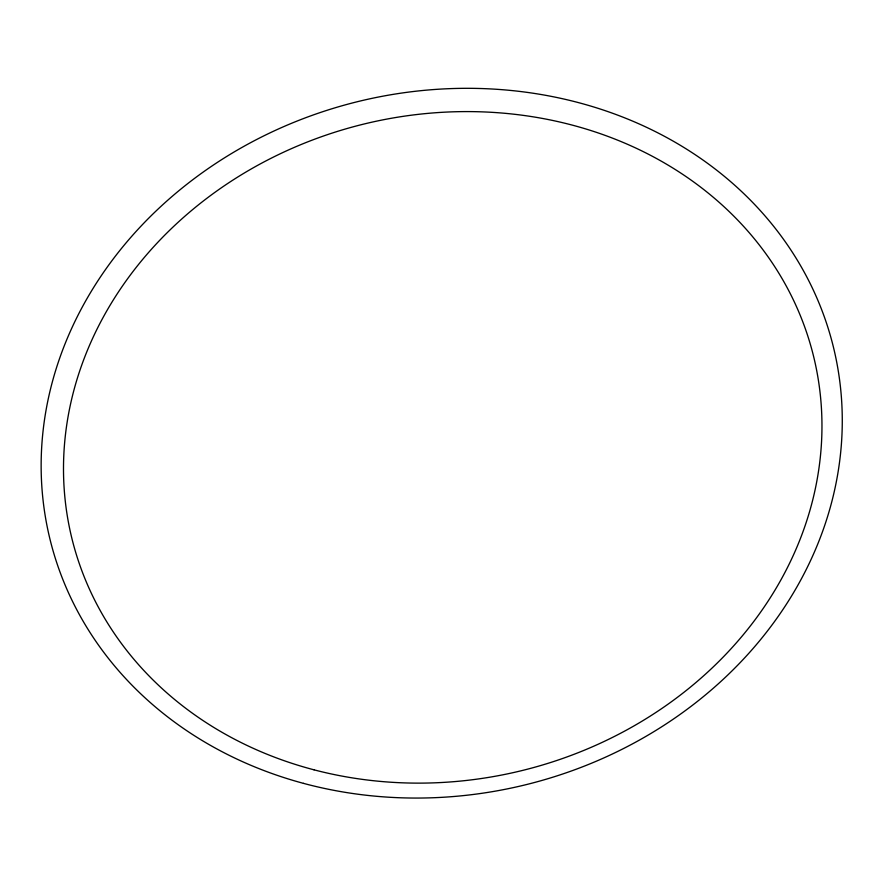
<?xml version="1.0" encoding="UTF-8"?>
<svg xmlns="http://www.w3.org/2000/svg" width="885" height="885" viewBox="0 0 885 885"><rect width="100%" height="100%" fill="white"/><g stroke="black" fill="none" stroke-linecap="round" stroke-linejoin="round"><path stroke-width="1.33" d="M303.466 783.358A403.317 351.732 -13.8 0 0 836.413 360.637A403.317 351.732 -13.8 0 0 185.242 185.562A403.317 351.732 -13.8 0 0 303.466 783.358M314.031 769.828A381.855 332.782 -13.8 0 0 816.014 367.153A381.855 332.782 -13.8 0 0 198.14 205.099A381.855 332.782 -13.8 0 0 314.031 769.828"/></g></svg>
